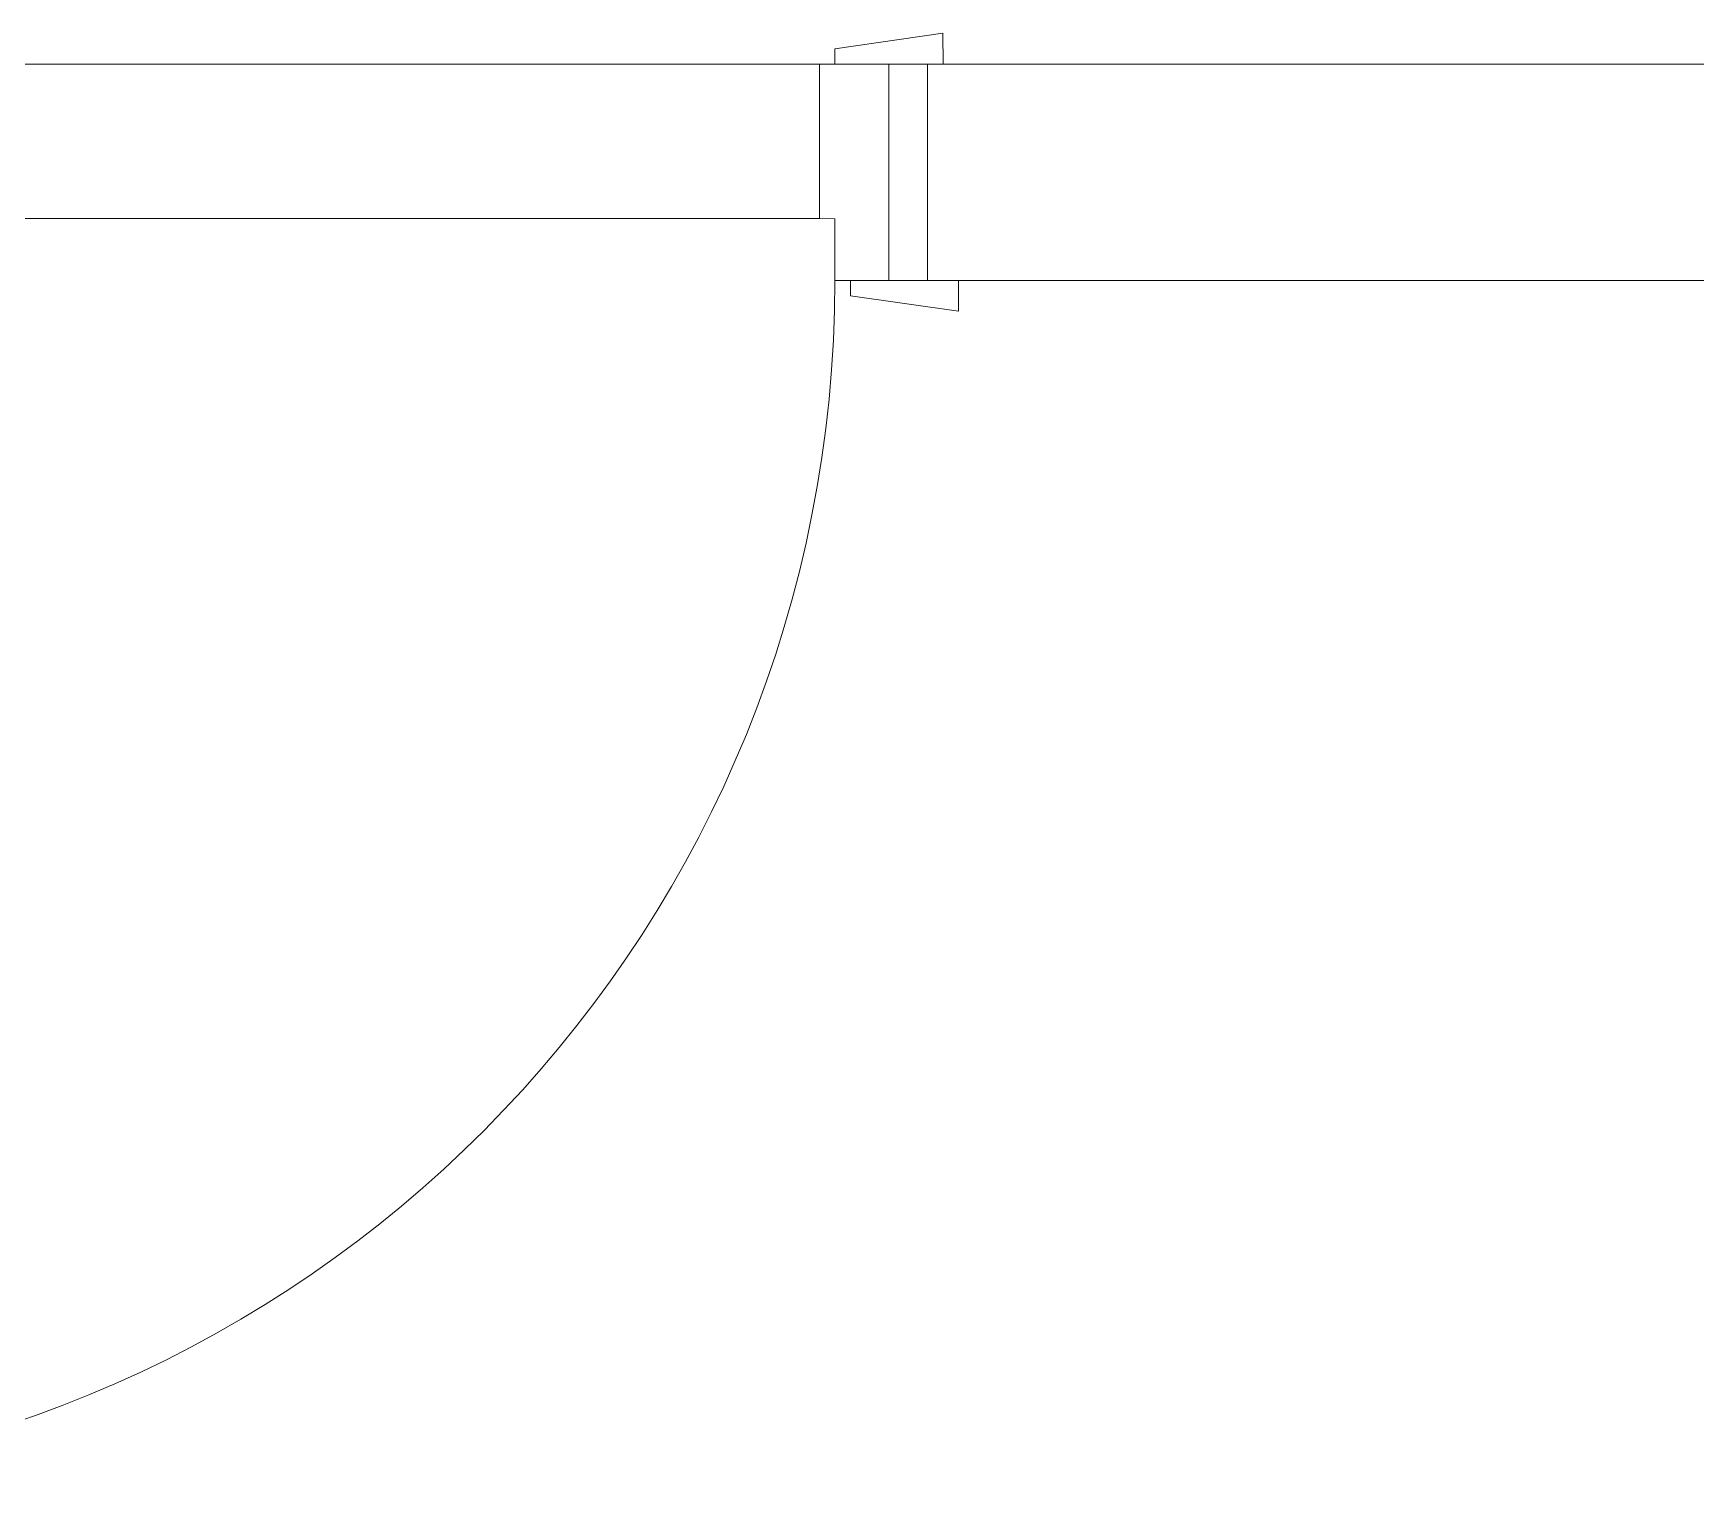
# Model space of a CAD drawing. Header units: metres. Extents: x -18745 to 220762, y -1579758 to -1356048.
# Drawn here: x 139442 to 140519, y -1428517 to -1427578 of the extents above; entities that cross this region are included whole.
import ezdxf

# ---------------------------------------------------------------- set-up
doc = ezdxf.new("R2010")
doc.units = ezdxf.units.M
doc.layers.get('0').update_dxf_attribs({"lineweight": 0})
for name, color, linetype, lineweight in [('A-100 - Copy$0$car', 8, 'Continuous', 0), ('A-100 - Copy$0$Walls', 8, 'Continuous', 0), ('A-100 - Copy$0$Wooden Joinery', 8, 'Continuous', 0)]:
    doc.layers.add(name, color=color, linetype=linetype, lineweight=lineweight)

# ---------------------------------------------------------------- blocks, each defined once
blk = doc.blocks.new('A-100 - Copy$0$A$C5B88081F')
at = {"layer": 'A-100 - Copy$0$car'}
for p, q in [((91.9, -7.1), (629.3, -544.5)), ((558.6, -615.2), (21.2, -77.8))]:
    blk.add_line(p, q, dxfattribs=at)
at = {"layer": 'A-100 - Copy$0$Wooden Joinery'}
for points in [[(106.1, 35.4), (113.1, 42.4), (70.7, 99), (56.6, 84.9)], [(14.1, -70.7), (7.1, -77.8), (-49.5, -35.4), (-35.4, -21.2)]]:
    blk.add_lwpolyline(points, close=True, dxfattribs=at)
for points in [[(88.4, 53), (-10.6, -46), (-28.3, -28.3), (70.7, 70.7), (88.4, 53)], [(88.4, 53), (113.1, 28.3), (84.9, 0), (91.9, -7.1), (21.2, -77.8), (-10.6, -46), (88.4, 53)]]:
    blk.add_lwpolyline(points, dxfattribs=at)
blk.add_arc((664.7, -523.3), 780, 47.9395, 135, dxfattribs=at)
blk = doc.blocks.new('A-100 - Copy')
at = {"layer": 'A-100 - Copy$0$Walls'}
for p, q in [((141631.2, -1427597.7, 0), (140021.2, -1427597.7, 0)), ((140021.2, -1427597.7, 0), (140021.2, -1427737.7, 0)), ((141631.2, -1427737.7, 0), (140021.2, -1427737.7, 0))]:
    blk.add_line(p, q, dxfattribs=at)
at = {"layer": 'A-100 - Copy$0$Wooden Joinery', "rotation": 225.0000000005854}
blk.add_blockref('A-100 - Copy$0$A$C5B88081F', (140021.2, -1427637.7, 0), dxfattribs=at)

msp = doc.modelspace()

# ---------------------------------------------------------------- block references
msp.add_blockref('A-100 - Copy', (0, 0))

doc.saveas('drawing.dxf')
